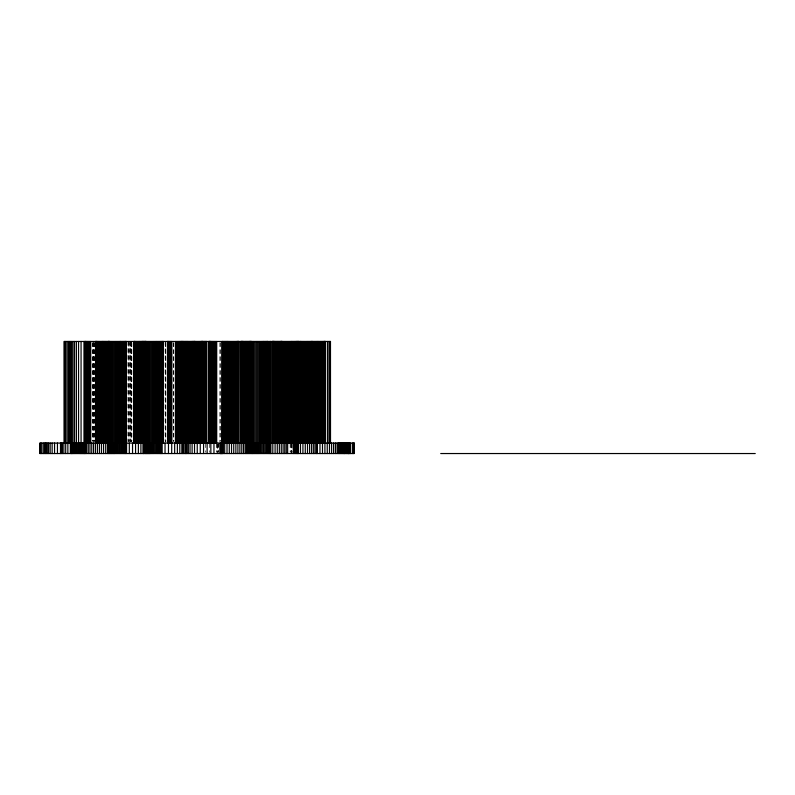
<?xml version="1.0" encoding="UTF-8"?>
<svg xmlns="http://www.w3.org/2000/svg" width="795" height="795" viewBox="0 0 795 795"><rect width="100%" height="100%" fill="white"/><g stroke="black" fill="none" stroke-linecap="round" stroke-linejoin="round"><path stroke-width="0.6" stroke-dasharray="3.98 2.98" d="M292.023 444.226L292.023 452.375M291.884 443.69L291.884 452.305M291.318 443.69L291.318 452.305M291.189 443.69L291.139 452.305M291.089 443.69L291.089 452.305M290.175 443.69L290.175 452.305M220.255 342.695L220.255 441.225M219.897 342.695L219.897 441.821M218.307 443.69L218.307 452.305M218.158 443.063L218.158 452.375M217.751 444.226L217.751 452.375M217.363 444.226L217.363 452.375M217.114 443.69L217.114 452.305M216.528 443.69L216.528 452.305M209.403 443.69L209.443 452.375M205.329 443.69L205.329 452.305M173.797 342.695L173.797 441.821M173.578 342.695L173.578 441.225M165.857 342.695L165.857 441.821M165.519 342.695L165.519 441.225M165.151 341.462L165.151 441.821M131.881 342.695L131.881 441.225M131.672 342.695L131.672 441.821M131.384 342.695L131.384 441.225M130.966 341.462L130.966 441.821M130.847 342.695L130.847 441.225M130.251 341.462L130.251 441.821M129.515 341.462L129.515 441.821M128.929 342.695L128.929 441.225M128.74 341.462L128.74 441.821M127.935 341.462L127.935 441.821M94.277 342.695L94.277 441.225M94.138 342.695L94.138 441.821M93.949 342.695L93.949 441.225M93.601 342.695L93.601 441.225M93.254 342.695L93.254 441.225M92.896 342.695L92.896 441.225M92.548 342.695L92.548 441.225"/><path stroke-width="1.19" d="M330.511 341.462L64.057 341.462L64.057 443.063M440.718 453.538L755.25 453.538M353.666 443.063L353.666 453.538M352.394 443.063L352.394 453.538M350.456 443.063L350.456 453.538M349.253 443.063L349.243 453.538M349.174 443.063L349.154 453.538M349.035 443.063L348.925 453.538M348.747 443.063L348.856 453.538M348.667 443.063L348.707 453.538M348.528 443.063L348.528 453.538M348.17 443.063L348.17 453.538M347.743 443.063L347.743 453.538M347.246 443.063L347.246 453.538M346.69 443.063L346.69 453.538M346.064 443.063L346.064 453.538M345.368 443.063L345.368 453.538M344.732 443.063L344.732 453.538M344.503 443.063L344.503 453.538M344.295 443.063L344.295 453.538M343.937 443.063L343.937 453.538M343.49 443.063L343.49 453.538M342.943 443.063L342.943 453.538M342.337 443.063L342.337 453.538M341.701 443.063L341.701 453.538M341.035 443.063L341.035 453.538M340.369 443.063L340.369 453.538M339.723 443.063L339.723 453.538M339.127 443.063L339.127 453.538M338.312 443.063L338.312 453.538M337.1 443.063L337.1 453.538M335.42 443.063L335.42 453.538M333.572 443.063L333.572 453.538M331.585 443.063L331.585 453.538M330.481 341.462L330.511 443.063M330.005 341.462L330.005 443.063M329.478 443.063L329.478 453.538M328.971 341.462L328.971 443.063M327.46 341.462L327.46 443.063M327.252 443.063L327.252 453.538M325.463 341.462L325.433 443.063M325.314 443.063L325.234 341.462L325.185 443.063M324.936 341.462L324.916 453.538M324.867 341.462L324.757 443.063M324.599 341.462L324.599 443.063M324.42 341.462L324.42 443.063M324.34 341.462L324.34 443.063M324.112 341.462L324.112 443.063M323.764 341.462L323.764 443.063M323.307 341.462L323.307 443.063M322.77 341.462L322.77 443.063M322.492 443.063L322.492 453.538M322.164 341.462L322.164 443.063M321.528 341.462L321.528 443.063M320.862 341.462L320.862 443.063M320.196 341.462L320.196 443.063M319.978 443.063L319.978 453.538M319.55 341.462L319.55 443.063M318.954 341.462L318.954 443.063M318.407 341.462L318.407 443.063M318.07 341.462L318.07 443.063M317.682 341.462L317.682 443.063M317.404 443.063L317.404 453.538M317.265 341.462L317.265 443.063M316.808 341.462L316.808 443.063M316.48 443.063L316.48 453.538M316.33 341.462L316.44 453.538M315.824 341.462L315.824 443.063M315.287 341.462L315.287 443.063M314.959 443.063L314.959 453.538M314.731 341.462L314.731 443.063M314.164 341.462L314.164 443.063M313.578 341.462L313.578 443.063M313.329 443.063L313.329 453.538M312.982 341.462L312.982 443.063M312.365 341.462L312.326 443.063M312.246 341.462L312.197 443.063L312.067 341.462M311.948 341.462L311.859 443.063M311.789 341.462L311.789 443.063M311.59 341.462L311.531 453.538M311.272 341.462L311.272 443.063M310.875 341.462L310.875 443.063M310.388 341.462L310.388 443.063M309.861 341.462L309.861 443.063M309.583 443.063L309.583 453.538M309.285 341.462L309.285 443.063M308.698 341.462L308.698 443.063M308.102 341.462L308.102 443.063M307.536 341.462L307.536 443.063M307.496 443.063L307.496 453.538M306.999 341.462L306.999 443.063M306.512 341.462L306.512 443.063M305.628 341.462L305.628 443.063M305.27 443.063L305.27 453.538M304.783 341.462L304.783 443.063M303.978 341.462L303.978 443.063M303.223 341.462L303.223 443.063M302.925 443.063L302.925 453.538M302.537 341.462L302.537 443.063M301.911 341.462L301.911 443.063M301.355 341.462L301.355 443.063M300.888 341.462L300.888 443.063M300.5 341.462L300.48 453.538M300.202 341.462L300.202 443.063M300.013 341.462L300.013 443.063M299.278 341.462L298.95 443.063M298.831 341.462L298.831 443.063M298.672 341.462L298.672 443.063M298.483 341.462L298.443 453.538M298.274 341.462L298.274 443.063M298.046 341.462L298.046 443.063M297.817 341.462L297.807 453.538M297.578 341.462L297.578 443.063M297.429 453.538L297.36 341.462M297.151 341.462L297.151 443.063M296.962 341.462L296.962 443.063M296.754 341.462L296.883 453.538M296.505 341.462L296.505 443.063M296.217 341.462L296.157 453.538M295.879 341.462L295.879 443.063M295.511 341.462L295.511 443.063M295.313 443.063L295.313 453.538M295.094 341.462L295.094 443.063M294.657 341.462L294.657 443.063M294.359 443.063L294.359 453.538M294.18 341.462L294.18 443.063M293.673 341.462L293.673 443.063M293.335 443.063L293.335 453.538M293.136 341.462L293.136 443.063M292.58 341.462L292.58 443.063M291.994 341.462L291.994 443.063M291.864 341.462L291.864 443.063M291.507 341.462L291.507 443.063M290.95 341.462L290.95 443.063M290.235 341.462L290.235 443.063M289.38 341.462L289.38 443.063M288.426 341.462L288.426 443.063M287.651 443.063L287.651 453.538M287.412 341.462L287.412 443.063M286.359 341.462L286.289 453.538M285.306 341.462L285.306 443.063M284.759 443.063L284.759 453.538M284.292 341.462L284.292 443.063M283.338 341.462L283.338 443.063M283.099 443.063L283.099 453.538M282.483 341.462L282.483 443.063M282.175 341.462L282.334 443.063M282.026 341.462L282.026 443.063M281.877 341.462L281.877 443.063M281.718 341.462L281.718 443.063M281.569 341.462L281.569 443.063M281.42 341.462L281.42 443.063M281.261 341.462L281.281 453.538M281.112 341.462L281.112 443.063M280.953 341.462L280.953 443.063M280.804 341.462L280.804 443.063M280.655 341.462L280.655 443.063M280.277 341.462L280.277 443.063M279.9 341.462L279.9 443.063M279.532 341.462L279.532 443.063M279.343 443.063L279.343 453.538M279.164 341.462L279.164 443.063M278.797 341.462L278.797 443.063M278.439 341.462L278.439 443.063M278.081 341.462L278.081 443.063M277.733 341.462L277.733 443.063M277.395 341.462L277.395 443.063M277.276 443.063L277.276 453.538M277.067 341.462L277.067 443.063M276.74 341.462L276.74 443.063M276.422 341.462L276.422 443.063M276.004 341.462L276.004 443.063M275.617 341.462L275.617 443.063M275.259 341.462L275.259 443.063M275.09 443.063L275.09 453.538M274.921 341.462L274.921 443.063M274.633 341.462L274.633 443.063M274.364 341.462L274.364 443.063M274.136 341.462L274.136 443.063M273.947 341.462L273.947 443.063M273.788 341.462L273.788 443.063M273.669 341.462L273.589 443.063M273.55 341.462L273.401 443.063M273.291 341.462L273.291 443.063M273.172 341.462L273.172 443.063M273.023 341.462L273.023 443.063M272.884 341.462L272.804 453.538M272.576 341.462L272.576 443.063M272.427 341.462L272.427 443.063M272.288 341.462L272.288 443.063M272.158 341.462L272.158 443.063M270.866 443.063L270.866 453.538M270.33 341.462L270.25 453.538M270.121 341.462L270.171 443.063M270.062 341.462L270.062 443.063M269.823 443.063L269.823 453.538M269.127 443.063L269.127 453.538M268.233 443.063L268.233 453.538M267.965 341.462L267.965 443.063M267.776 341.462L267.776 443.063M267.547 341.462L267.547 443.063M267.269 341.462L267.269 443.063M267.17 443.063L267.17 453.538M266.961 341.462L266.961 443.063M266.613 341.462L266.613 443.063M266.236 341.462L266.236 443.063M265.987 443.063L265.987 453.538M265.818 341.462L265.818 443.063M265.381 341.462L265.381 443.063M264.904 341.462L264.904 443.063M264.725 443.063L264.725 453.538M264.407 341.462L264.407 443.063M263.88 341.462L263.88 443.063M263.344 341.462L263.423 453.538M263.185 341.462L263.185 443.063M262.738 341.462L262.738 443.063M262.052 341.462L262.121 453.538M261.158 341.462L261.158 443.063M260.859 443.063L260.859 453.538M260.094 341.462L260.094 443.063M259.677 443.063L259.677 453.538M258.912 341.462L258.912 443.063M258.474 443.063L258.474 453.538M257.848 443.063L257.848 453.538M257.65 341.462L257.65 443.063M257.063 443.063L257.063 453.538M256.348 341.462L256.348 443.063M256.288 443.063L256.288 453.538M255.493 443.063L255.493 453.538M255.046 341.462L255.046 443.063M254.698 443.063L254.698 453.538M253.903 443.063L253.903 453.538M253.774 341.462L253.774 443.063M253.108 443.063L253.108 453.538M252.601 341.462L252.601 443.063M252.303 443.063L252.303 453.538M252.085 443.063L252.085 453.538M251.538 341.462L251.538 443.063M251.359 341.462L251.449 453.538M251.18 341.462L251.18 443.063M251.001 341.462L251.001 443.063M250.823 341.462L250.823 443.063M250.644 341.462L250.644 443.063M250.465 341.462L250.445 453.538M250.276 341.462L250.276 443.063M250.097 341.462L250.097 443.063M249.918 341.462L249.918 443.063M249.729 341.462L249.729 443.063M249.55 341.462L249.55 443.063M249.431 443.063L249.431 453.538M249.372 341.462L249.372 443.063M249.004 341.462L249.004 443.063M248.646 341.462L248.646 443.063M248.457 443.063L248.457 453.538M248.288 341.462L248.288 443.063M247.941 341.462L247.941 443.063M247.583 341.462L247.543 453.538M247.245 341.462L247.245 443.063M246.897 341.462L246.897 443.063M246.559 341.462L246.559 443.063M246.45 443.063L246.45 453.538M246.231 341.462L246.231 443.063M245.913 341.462L245.913 443.063M245.595 341.462L245.595 443.063M245.287 341.462L245.287 443.063M245.208 443.063L245.208 453.538M244.85 341.462L244.85 443.063M244.433 341.462L244.433 443.063M244.055 341.462L244.055 443.063M243.717 341.462L243.717 443.063M243.538 443.063L243.538 453.538M243.399 341.462L243.399 443.063M243.121 341.462L243.121 443.063M242.882 341.462L242.882 443.063M242.684 341.462L242.684 443.063M242.515 341.462L242.515 443.063M242.386 341.462L242.266 443.063M242.197 341.462L242.107 443.063M242.008 341.462L242.008 443.063M241.879 341.462L241.76 453.538M241.591 341.462L241.74 443.063M241.442 341.462L241.442 443.063M241.283 341.462L241.283 443.063M241.133 341.462L241.133 443.063M240.994 341.462L240.994 443.063M240.865 341.462L240.865 443.063M239.871 443.063L239.871 453.538M238.818 341.462L238.818 443.063M238.739 341.462L238.669 443.063M238.57 341.462L238.45 443.063M238.311 341.462L238.311 443.063M238.152 341.462L238.152 443.063M237.963 341.462L237.963 443.063M237.904 443.063L237.904 453.538M237.755 341.462L237.755 443.063M237.526 341.462L237.526 443.063M237.278 341.462L237.278 443.063M237.158 341.462L237.158 443.063M236.821 341.462L236.821 443.063M236.284 341.462L236.284 443.063M235.867 443.063L235.867 453.538M235.598 341.462L235.598 443.063M234.773 341.462L234.773 443.063M233.859 341.462L233.859 443.063M233.73 443.063L233.73 453.538M232.885 341.462L232.885 443.063M231.882 341.462L231.882 443.063M231.534 443.063L231.534 453.538M230.868 341.462L230.868 443.063M229.894 341.462L229.894 443.063M229.298 443.063L229.298 453.538M228.98 341.462L228.98 443.063M228.165 341.462L228.165 443.063M227.817 341.462L227.817 443.063M227.43 341.462L227.43 443.063M227.032 341.462L227.012 453.538M226.605 341.462L226.605 443.063M226.148 341.462L226.148 443.063M225.681 341.462L225.681 443.063M225.204 341.462L225.204 443.063M224.697 341.462L224.697 453.538M224.19 341.462L224.19 443.063M223.663 341.462L223.663 443.063M223.137 341.462L223.077 453.538M222.709 443.063L222.709 453.538M222.55 341.462L222.6 443.063M222.461 341.462L222.381 453.538M222.332 443.063L222.242 341.462L222.063 453.538M221.726 443.063L221.726 453.538M221.537 443.063L221.537 453.538M221.348 443.063L221.348 453.538M221.159 443.063L221.159 453.538M220.811 443.063L220.811 453.538M220.434 443.063L220.473 453.538M220.384 443.063L220.384 453.538M220.195 443.063L220.195 453.538M216.717 341.462L216.717 443.063M215.833 341.462L215.833 443.063M214.978 341.462L214.978 443.063M214.183 341.462L214.183 443.063M213.954 443.063L213.954 453.538M213.428 341.462L213.428 443.063M212.742 341.462L212.742 443.063M212.116 341.462L212.116 443.063M211.569 341.462L211.569 443.063M211.092 341.462L211.092 443.063M210.844 443.063L210.844 453.538M210.705 341.462L210.705 443.063M210.417 341.462L210.417 443.063M210.218 341.462L210.128 443.063M210.109 341.462L209.989 443.063L209.89 341.462M209.781 341.462L209.651 443.063M209.522 341.462L209.522 443.063M209.373 341.462L209.373 443.063M209.234 341.462L209.234 443.063M208.976 341.462L209.105 443.063M208.856 341.462L208.856 443.063M207.117 443.063L207.117 453.538M206.78 341.462L206.78 443.063M206.481 341.462L206.481 443.063M206.173 341.462L206.173 443.063M205.865 341.462L205.865 443.063M205.547 341.462L205.547 443.063M205.219 341.462L205.219 443.063M204.891 341.462L204.891 443.063M204.554 341.462L204.554 443.063M204.226 341.462L204.226 443.063M203.878 341.462L203.878 443.063M203.54 341.462L203.57 453.538M203.192 341.462L203.192 443.063M202.844 341.462L202.844 443.063M202.725 341.462L202.725 443.063M202.606 341.462L202.606 443.063M202.487 341.462L202.367 443.063M202.258 341.462L202.258 443.063M202.019 341.462L202.139 443.063M201.9 341.462L201.9 443.063M201.781 341.462L201.781 443.063M201.542 341.462L201.662 443.063M201.344 341.462L201.433 443.063M201.105 341.462L201.105 443.063M200.738 341.462L200.738 443.063M200.261 341.462L200.27 453.538M199.694 341.462L199.694 443.063M199.058 341.462L199.058 443.063M198.382 341.462L198.382 443.063M197.677 341.462L197.677 443.063M197.249 443.063L197.249 453.538M196.981 341.462L196.981 443.063M196.305 341.462L196.305 443.063M195.669 341.462L195.669 443.063M195.103 341.462L195.103 443.063M194.984 341.462L194.984 443.063M194.845 341.462L194.845 443.063M194.686 341.462L194.686 443.063M194.517 341.462L194.527 453.538M194.328 341.462L194.328 443.063M194.119 341.462L194.119 443.063M193.891 341.462L193.891 443.063M193.652 341.462L193.652 443.063M193.394 341.462L193.394 443.063M193.125 341.462L193.125 443.063M192.837 341.462L192.837 443.063M192.539 341.462L192.479 443.063M192.291 341.462L192.291 443.063M192.112 443.063L192.112 453.538M192.012 341.462L192.012 443.063M191.645 341.462L191.645 443.063M191.217 341.462L191.217 443.063M190.73 341.462L190.73 443.063M190.214 341.462L190.214 443.063M190.035 443.063L190.035 453.538M189.687 341.462L189.687 443.063M189.15 341.462L189.15 443.063M188.644 341.462L188.644 443.063M188.345 443.063L188.345 453.538M188.157 341.462L188.157 443.063M187.729 341.462L187.729 443.063M187.411 341.462L187.411 443.063M187.083 341.462L187.044 453.538M186.745 341.462L186.745 443.063M186.408 341.462L186.408 443.063M186.199 443.063L186.199 453.538M186.06 341.462L186.06 443.063M185.772 443.063L185.891 453.538M185.702 341.462L185.772 453.538M185.344 341.462L185.344 443.063M184.977 341.462L184.977 443.063M184.877 443.063L184.877 453.538M184.609 341.462L184.609 443.063M184.241 341.462L184.241 443.063M183.864 341.462L183.864 443.063M183.496 341.462L183.496 443.063M183.347 443.063L183.347 453.538M183.248 341.462L183.248 443.063M182.999 341.462L182.999 443.063M182.761 341.462L182.761 443.063M182.512 341.462L182.512 453.538M182.274 341.462L182.274 443.063M182.035 341.462L182.035 443.063M181.906 443.063L181.906 453.538M181.787 341.462L181.787 443.063M181.548 341.462L181.548 443.063M181.31 341.462L181.31 443.063M181.081 341.462L181.081 443.063M180.843 341.462L180.843 443.063M180.614 341.462L180.495 443.063M180.167 341.462L180.167 443.063M179.65 341.462L179.799 453.538M178.994 341.462L178.994 443.063M178.209 341.462L178.209 443.063M177.335 341.462L177.374 453.538M176.391 341.462L176.391 443.063M175.427 341.462L175.427 443.063M174.661 443.063L174.661 453.538M171.859 341.462L171.859 443.063M171.7 443.063L171.7 453.538M171.263 341.462L171.263 443.063M170.706 341.462L170.706 443.063M170.19 341.462L170.19 443.063M169.713 341.462L169.713 443.063M169.275 341.462L169.275 443.063M168.888 341.462L168.888 443.063M168.55 341.462L168.47 453.538M168.252 341.462L168.252 443.063M168.013 341.462L168.013 443.063M167.834 341.462L167.834 443.063M167.705 341.462L167.646 443.063M167.457 341.462L167.556 443.063M165.032 443.063L165.032 453.538M163.353 443.063L163.273 341.462L163.223 443.063M163.074 341.462L163.074 443.063M162.836 341.462L162.836 443.063M162.508 341.462L162.508 443.063M162.101 341.462L162.18 453.538M161.614 341.462L161.614 443.063M161.335 443.063L161.335 453.538M161.067 341.462L161.067 443.063M160.888 443.063L160.888 453.538M160.441 341.462L160.441 443.063M160.252 443.063L160.252 453.538M159.765 341.462L159.765 443.063M159.407 443.063L159.407 453.538M159.04 341.462L159.04 443.063M158.424 443.063L158.424 453.538M158.255 341.462L158.255 443.063M157.291 341.462L157.311 453.538M156.873 341.462L156.873 443.063M156.227 341.462L156.128 453.538M155.393 341.462L155.393 443.063M154.906 443.063L154.906 453.538M154.399 341.462L154.399 443.063M153.683 443.063L153.683 453.538M153.296 341.462L153.296 443.063M152.501 443.063L152.501 453.538M152.103 341.462L152.103 443.063M151.398 443.063L151.398 453.538M150.891 341.462L150.891 443.063M150.295 443.063L150.295 453.538M149.887 443.063L149.887 453.538M149.669 341.462L149.669 443.063M149.49 443.063L149.49 453.538M149.033 443.063L149.033 453.538M148.566 443.063L148.566 453.538M148.486 341.462L148.486 443.063M148.168 443.063L148.168 453.538M147.701 443.063L147.701 453.538M147.373 341.462L147.373 443.063M147.234 443.063L147.234 453.538M146.717 443.063L146.717 453.538M146.379 443.063L146.379 341.462L146.25 453.538M146.171 341.462L146.071 443.063M145.962 341.462L145.853 443.063M145.753 341.462L145.843 453.538M145.535 341.462L145.644 443.063M145.435 341.462L145.376 453.538M145.326 341.462L145.217 443.063M145.117 341.462L145.117 443.063M144.889 341.462L144.779 453.538M144.66 341.462L144.66 443.063M144.432 341.462L144.432 443.063M144.203 341.462L144.203 443.063M143.975 341.462L143.975 443.063M143.746 341.462L143.845 453.538M143.527 341.462L143.428 453.538M143.299 341.462L143.299 443.063M143.08 341.462L143.15 453.538M142.862 341.462L142.862 443.063M142.643 341.462L142.643 443.063M142.424 341.462L142.424 443.063M142.375 341.462L142.226 443.063M142.007 341.462L142.007 443.063M141.709 341.462L141.709 443.063M141.361 341.462L141.361 443.063M140.983 341.462L140.894 453.538M140.566 341.462L140.566 443.063M140.139 341.462L140.139 443.063M139.711 341.462L139.711 443.063M139.304 341.462L139.304 443.063M138.916 341.462L138.916 443.063M138.569 341.462L138.569 443.063M138.37 443.063L138.37 453.538M137.933 341.462L137.933 443.063M137.326 341.462L137.326 443.063M136.77 341.462L136.77 443.063M136.263 341.462L136.263 443.063M135.796 341.462L135.796 443.063M135.577 443.063L135.577 453.538M135.389 341.462L135.389 443.063M135.031 341.462L135.031 443.063M134.733 341.462L134.733 443.063M134.484 341.462L134.484 443.063M134.315 341.462L134.315 443.063M134.136 341.462L134.156 443.063M134.057 341.462L134.087 443.063M133.898 341.462L133.789 443.063M132.546 443.063L132.546 453.538M129.317 443.063L129.317 453.538M126.564 443.063L126.564 453.538M126.176 341.462L126.176 443.063M126.087 341.462L126.037 443.063M125.908 341.462L125.908 443.063M125.68 341.462L125.769 453.538M125.381 341.462L125.362 453.538M125.004 341.462L125.004 443.063M124.716 443.063L124.716 453.538M124.557 341.462L124.557 443.063M124.04 341.462L124.04 443.063M123.891 443.063L123.891 453.538M123.463 341.462L123.463 443.063M122.907 453.538L122.828 341.462M122.142 341.462L122.142 443.063M121.814 443.063L121.814 453.538M121.406 341.462L121.406 443.063M120.621 341.462L120.651 453.538M120.482 341.462L120.482 443.063M120.065 341.462L120.065 443.063M119.429 341.462L119.439 453.538M118.604 341.462L118.604 443.063M118.226 443.063L118.226 453.538M117.62 341.462L117.62 443.063M117.054 443.063L117.054 453.538M116.527 341.462L116.527 443.063M115.961 443.063L115.961 453.538M115.355 341.462L115.355 443.063M114.877 443.063L114.877 453.538M114.381 443.063L114.381 453.538M114.152 341.462L114.152 443.063M113.765 443.063L113.765 453.538M113.228 443.063L113.228 453.538M112.94 341.462L112.94 443.063M112.602 443.063L112.602 453.538M111.966 443.063L111.966 453.538M111.767 341.462L111.767 443.063M111.419 443.063L111.419 453.538M110.783 443.063L110.783 453.538M110.674 341.462L110.674 443.063M110.187 443.063L110.187 453.538M109.7 341.462L109.591 453.538M109.422 341.462L109.561 443.063M109.283 341.462L109.283 443.063M109.144 341.462L109.144 443.063M109.014 341.462L108.995 453.538M108.875 341.462L108.875 443.063M108.597 341.462L108.736 443.063M108.468 341.462L108.468 443.063M108.329 341.462L108.388 453.538M108.19 341.462L108.19 443.063M108.05 341.462L108.05 443.063M107.573 341.462L107.474 453.538M107.096 341.462L107.096 443.063M106.619 341.462L106.619 443.063M106.152 341.462L106.152 443.063M105.695 341.462L105.685 453.538M105.248 341.462L105.248 443.063M104.821 341.462L104.821 443.063M104.393 341.462L104.393 443.063M103.996 341.462L103.996 443.063M103.598 341.462L103.588 453.538M103.231 341.462L103.231 443.063M102.883 341.462L102.813 443.063M102.605 341.462L102.605 443.063M102.287 341.462L102.287 443.063M101.879 341.462L101.879 443.063M101.502 443.063L101.502 453.538M101.402 341.462L101.402 443.063M100.856 341.462L100.856 443.063M100.279 341.462L100.279 443.063M99.683 341.462L99.683 443.063M99.474 443.063L99.474 453.538M99.087 341.462L99.087 443.063M98.51 341.462L98.51 443.063M97.974 341.462L97.974 443.063M97.487 341.462L97.477 453.538M97.189 341.462L97.189 443.063M96.91 341.462L96.91 443.063M96.662 341.462L96.662 443.063M96.434 341.462L96.434 443.063M96.235 341.462L96.235 443.063M96.056 341.462L96.056 443.063M95.907 341.462L95.907 443.063M95.678 341.462L95.778 443.063M95.549 341.462L95.509 453.538M93.601 443.063L93.601 453.538M91.753 443.063L91.753 453.538M90.739 341.462L90.739 443.063M89.895 341.462L89.974 453.538M89.1 341.462L89.1 443.063M88.354 341.462L88.255 453.538M87.659 341.462L87.659 443.063M87.033 341.462L87.033 443.063M86.635 443.063L86.635 453.538M86.466 341.462L86.466 443.063M85.969 341.462L85.969 443.063M85.562 341.462L85.423 453.538M85.303 341.462L85.383 443.063M85.115 341.462L85.164 443.063M84.976 341.462L85.065 453.538M84.777 341.462L84.846 453.538M84.538 443.063L84.538 453.538M84.131 443.063L84.131 453.538M83.972 341.462L83.972 443.063M83.644 443.063L83.644 453.538M83.107 443.063L83.107 453.538M82.531 443.063L82.531 453.538M81.935 443.063L81.935 453.538M81.338 443.063L81.338 453.538M81.07 341.462L81.07 443.063M80.762 443.063L80.762 453.538M80.216 443.063L80.216 453.538M79.47 443.063L79.47 453.538M78.556 341.462L78.556 443.063M78.417 443.063L78.417 453.538M77.214 443.063L77.214 453.538M76.409 341.462L76.409 443.063M76.111 443.063L76.111 453.538M75.108 443.063L75.108 453.538M74.581 341.462L74.581 443.063M74.223 443.063L74.223 453.538M73.448 443.063L73.448 453.538M73.041 341.462L73.041 443.063M72.782 443.063L72.782 453.538M72.246 443.063L72.246 453.538M71.759 341.462L71.808 453.538M71.5 443.063L71.5 453.538M71.312 443.063L71.262 453.538M70.705 341.462L70.705 443.063M70.338 443.063L70.338 453.538M69.831 341.462L69.831 443.063M69.125 341.462L69.125 443.063M68.539 341.462L68.539 443.063M67.863 443.063L67.863 453.538M67.168 341.462L67.168 443.063M65.727 341.462L65.707 453.538M64.544 341.462L64.574 443.063M63.878 443.063L63.878 453.538M62.417 443.063L62.417 453.538M61.334 443.063L61.334 453.538M60.758 443.063L60.758 453.538L60.668 443.063M60.49 443.063L60.49 453.538M57.449 443.063L57.449 453.538M54.547 443.063L54.547 453.538M52.142 443.063L52.142 453.538M50.164 443.063L50.164 453.538M48.545 443.063L48.545 453.538M47.253 443.063L47.253 453.538M46.219 443.063L46.219 453.538M45.404 443.063L45.404 453.538M44.758 443.063L44.758 453.538M43.278 443.063L43.278 453.538M41.668 443.063L41.668 453.538M40.346 443.063L40.346 453.538M354.282 443.063L39.75 443.063L39.75 453.538L354.282 453.538L354.242 443.063"/></g></svg>
